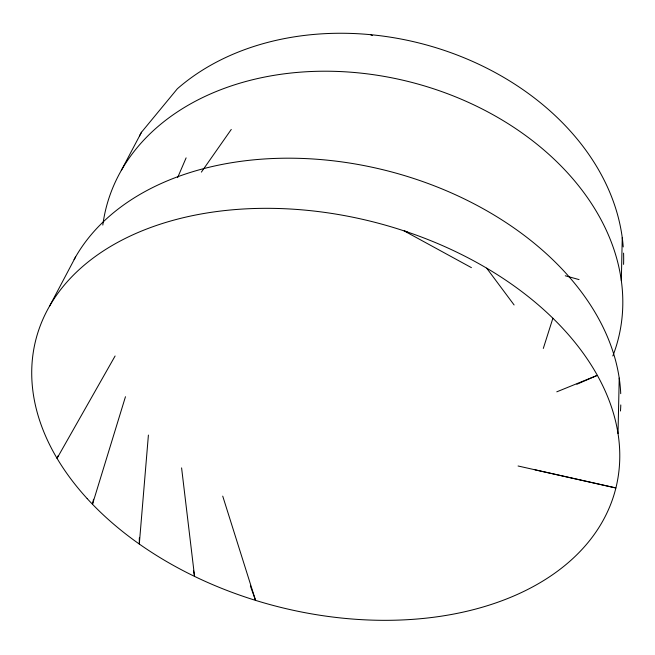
<?xml version="1.0" encoding="UTF-8"?>
<svg xmlns="http://www.w3.org/2000/svg" width="655" height="655" viewBox="0 0 655 655"><rect width="100%" height="100%" fill="white"/><g stroke="black" fill="none" stroke-linecap="round" stroke-linejoin="round"><path stroke-width="0.98" d="M139.335 537.911L139.302 544.043L148.407 435.067M618.017 433.569L619.221 378.082M621.325 280.651L622.25 237.634M93.518 499.249L92.494 504.252L125.465 396.717M543.298 348.452L552.885 318.248M58.254 455.512L57.051 458.328L115.1 355.993M177.636 177.587L186.11 157.871M49.674 305.95L75.636 256.842M121.306 170.439L141.496 132.236L177.341 88.785A254.427 196.132 14.5 0 1 449.232 52.105A254.427 196.132 14.5 0 1 623.216 246.927M201.38 172.109L231.272 129.428M576.867 384.256L597.335 375.348L556.783 391.829M535.094 469.84L615.888 487.959L518.072 465.992M407.173 231.764L404.225 230.937L471.412 267.641M565.281 275.771L579.036 279.595M370.542 34.674L372.392 35.55M486.681 268.165L514.101 304.952M250.374 585.955L255.556 600.365L222.733 496.13M193.471 570.366L194.56 576.392L181.591 467.891M139.499 135.839A254.427 196.132 14.5 0 1 141.496 132.236M623.568 253.117A254.427 196.132 14.5 0 1 623.576 264.383M102.819 225.074A264.325 197.409 14.5 0 1 410.988 82.186A264.325 197.409 14.5 0 1 612.826 355.993M74.089 259.593A286.669 198.58 14.5 0 1 383.593 169.882A286.669 198.58 14.5 0 1 620.727 393.655M620.793 404.946A286.669 198.58 14.5 0 1 620.465 411.012M87.197 498.627A299.343 198.195 14.5 0 0 593.88 534.963A299.343 198.195 14.5 0 0 296.175 209.395A299.343 198.195 14.5 0 0 87.197 498.627"/></g></svg>
